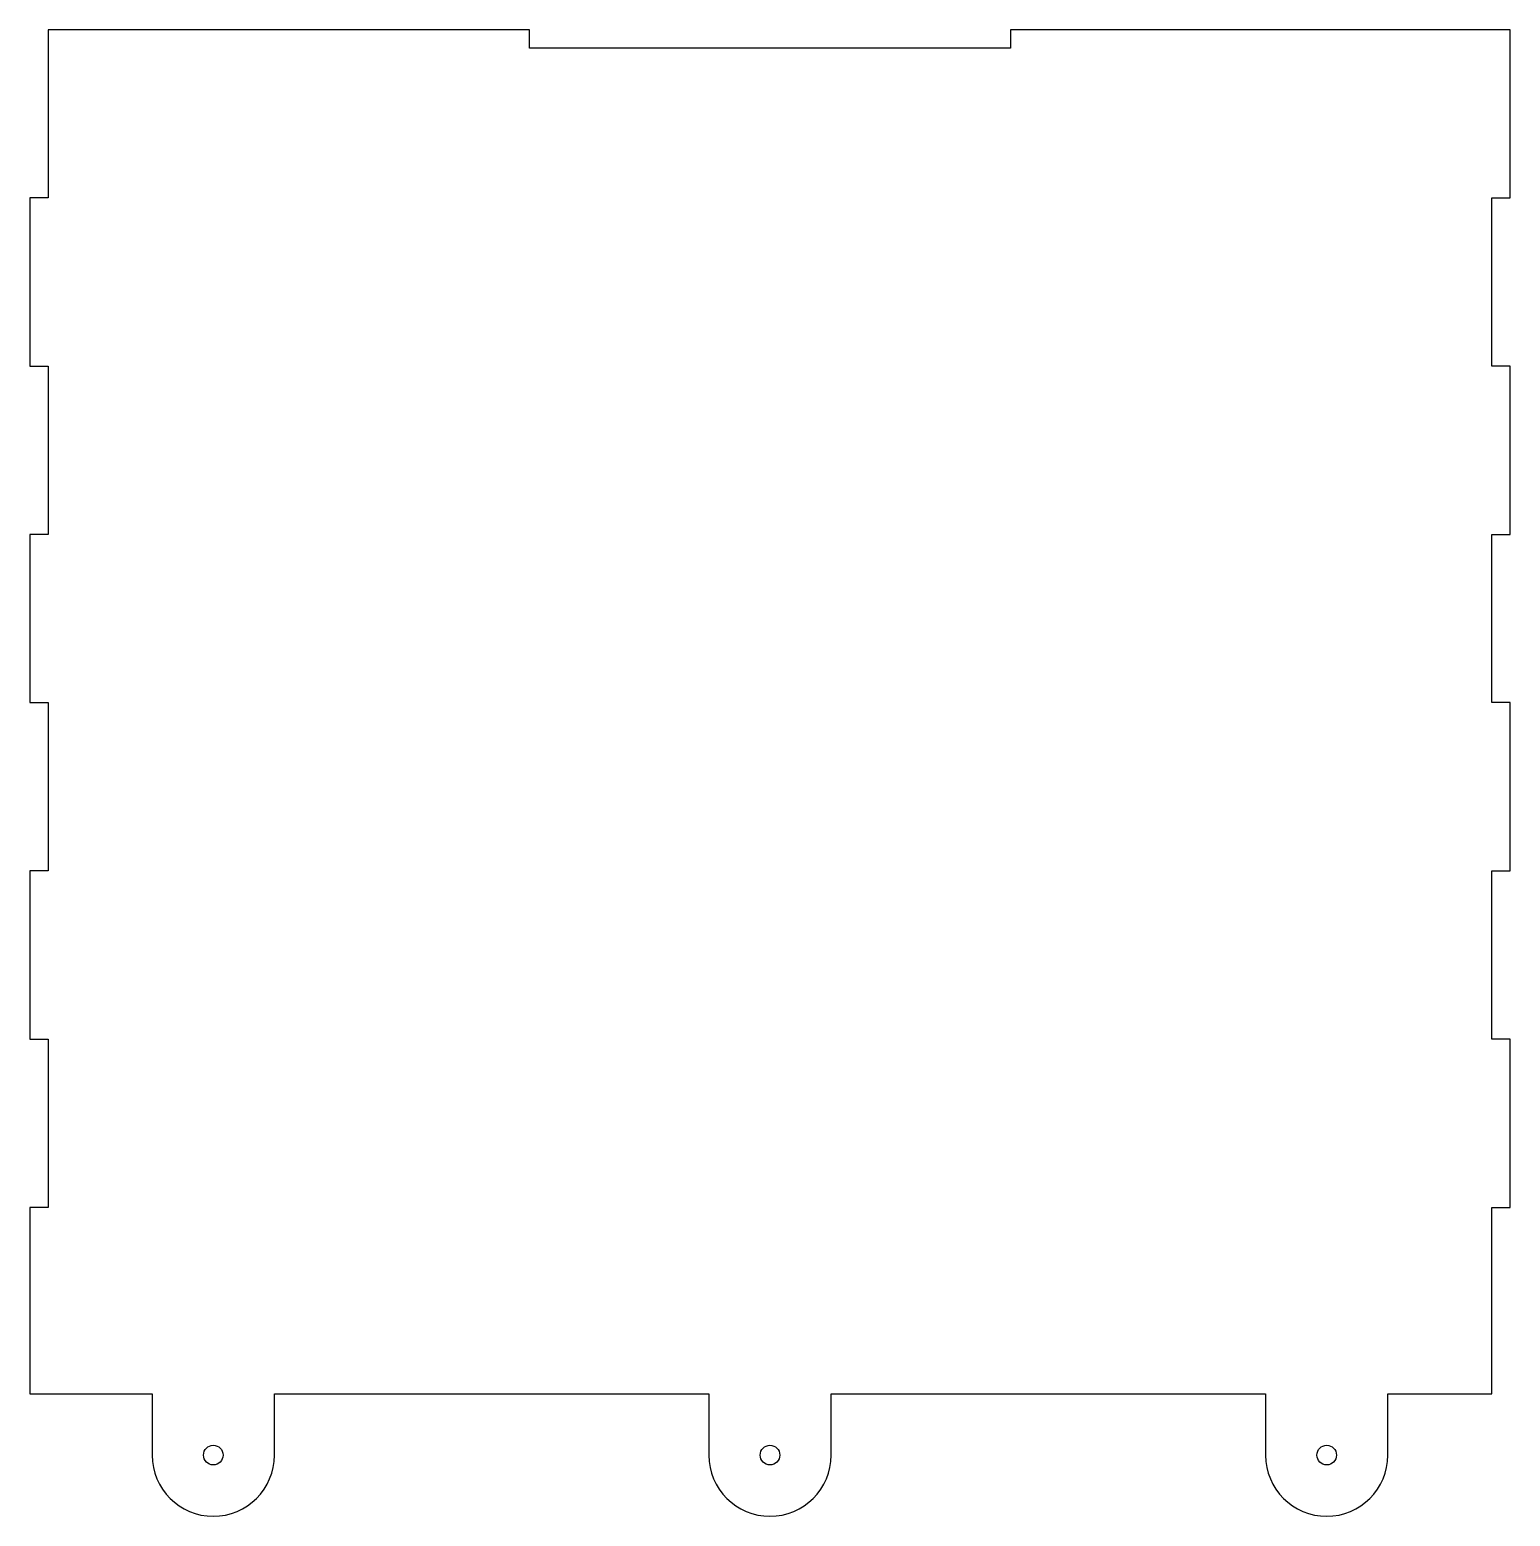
# Model space of a CAD drawing. Header units: millimetres. Extents: x -121 to 121, y 37 to 280.
import ezdxf

# ---------------------------------------------------------------- set-up
doc = ezdxf.new("R2010")
doc.units = ezdxf.units.MM
doc.layers.get('0').update_dxf_attribs({"linetype": 'CONTINUOUS'})

msp = doc.modelspace()

# ---------------------------------------------------------------- linework, layer by layer
msp.add_lwpolyline([(118, 225), (118, 252.5), (121, 252.5), (121, 280), (39.33, 280), (39.33, 277), (-39.33, 277), (-39.33, 280), (-118, 280), (-118, 252.5), (-121, 252.5), (-121, 225), (-118, 225), (-118, 197.5), (-121, 197.5), (-121, 170), (-118, 170), (-118, 142.5), (-121, 142.5), (-121, 115), (-118, 115), (-118, 87.5), (-121, 87.5), (-121, 57), (-101, 57), (-101, 47, 1), (-81, 47), (-81, 57), (-10, 57), (-10, 47, 1), (10, 47), (10, 57), (81, 57), (81, 47, 1), (101, 47), (101, 57), (118, 57), (118, 87.5), (121, 87.5), (121, 115), (118, 115), (118, 142.5), (121, 142.5), (121, 170), (118, 170), (118, 197.5), (121, 197.5), (121, 225)], format="xyb", close=True)
for centre in [(-91, 47), (0, 47), (91, 47)]:
    msp.add_circle(centre, 1.6)

doc.saveas('drawing.dxf')
